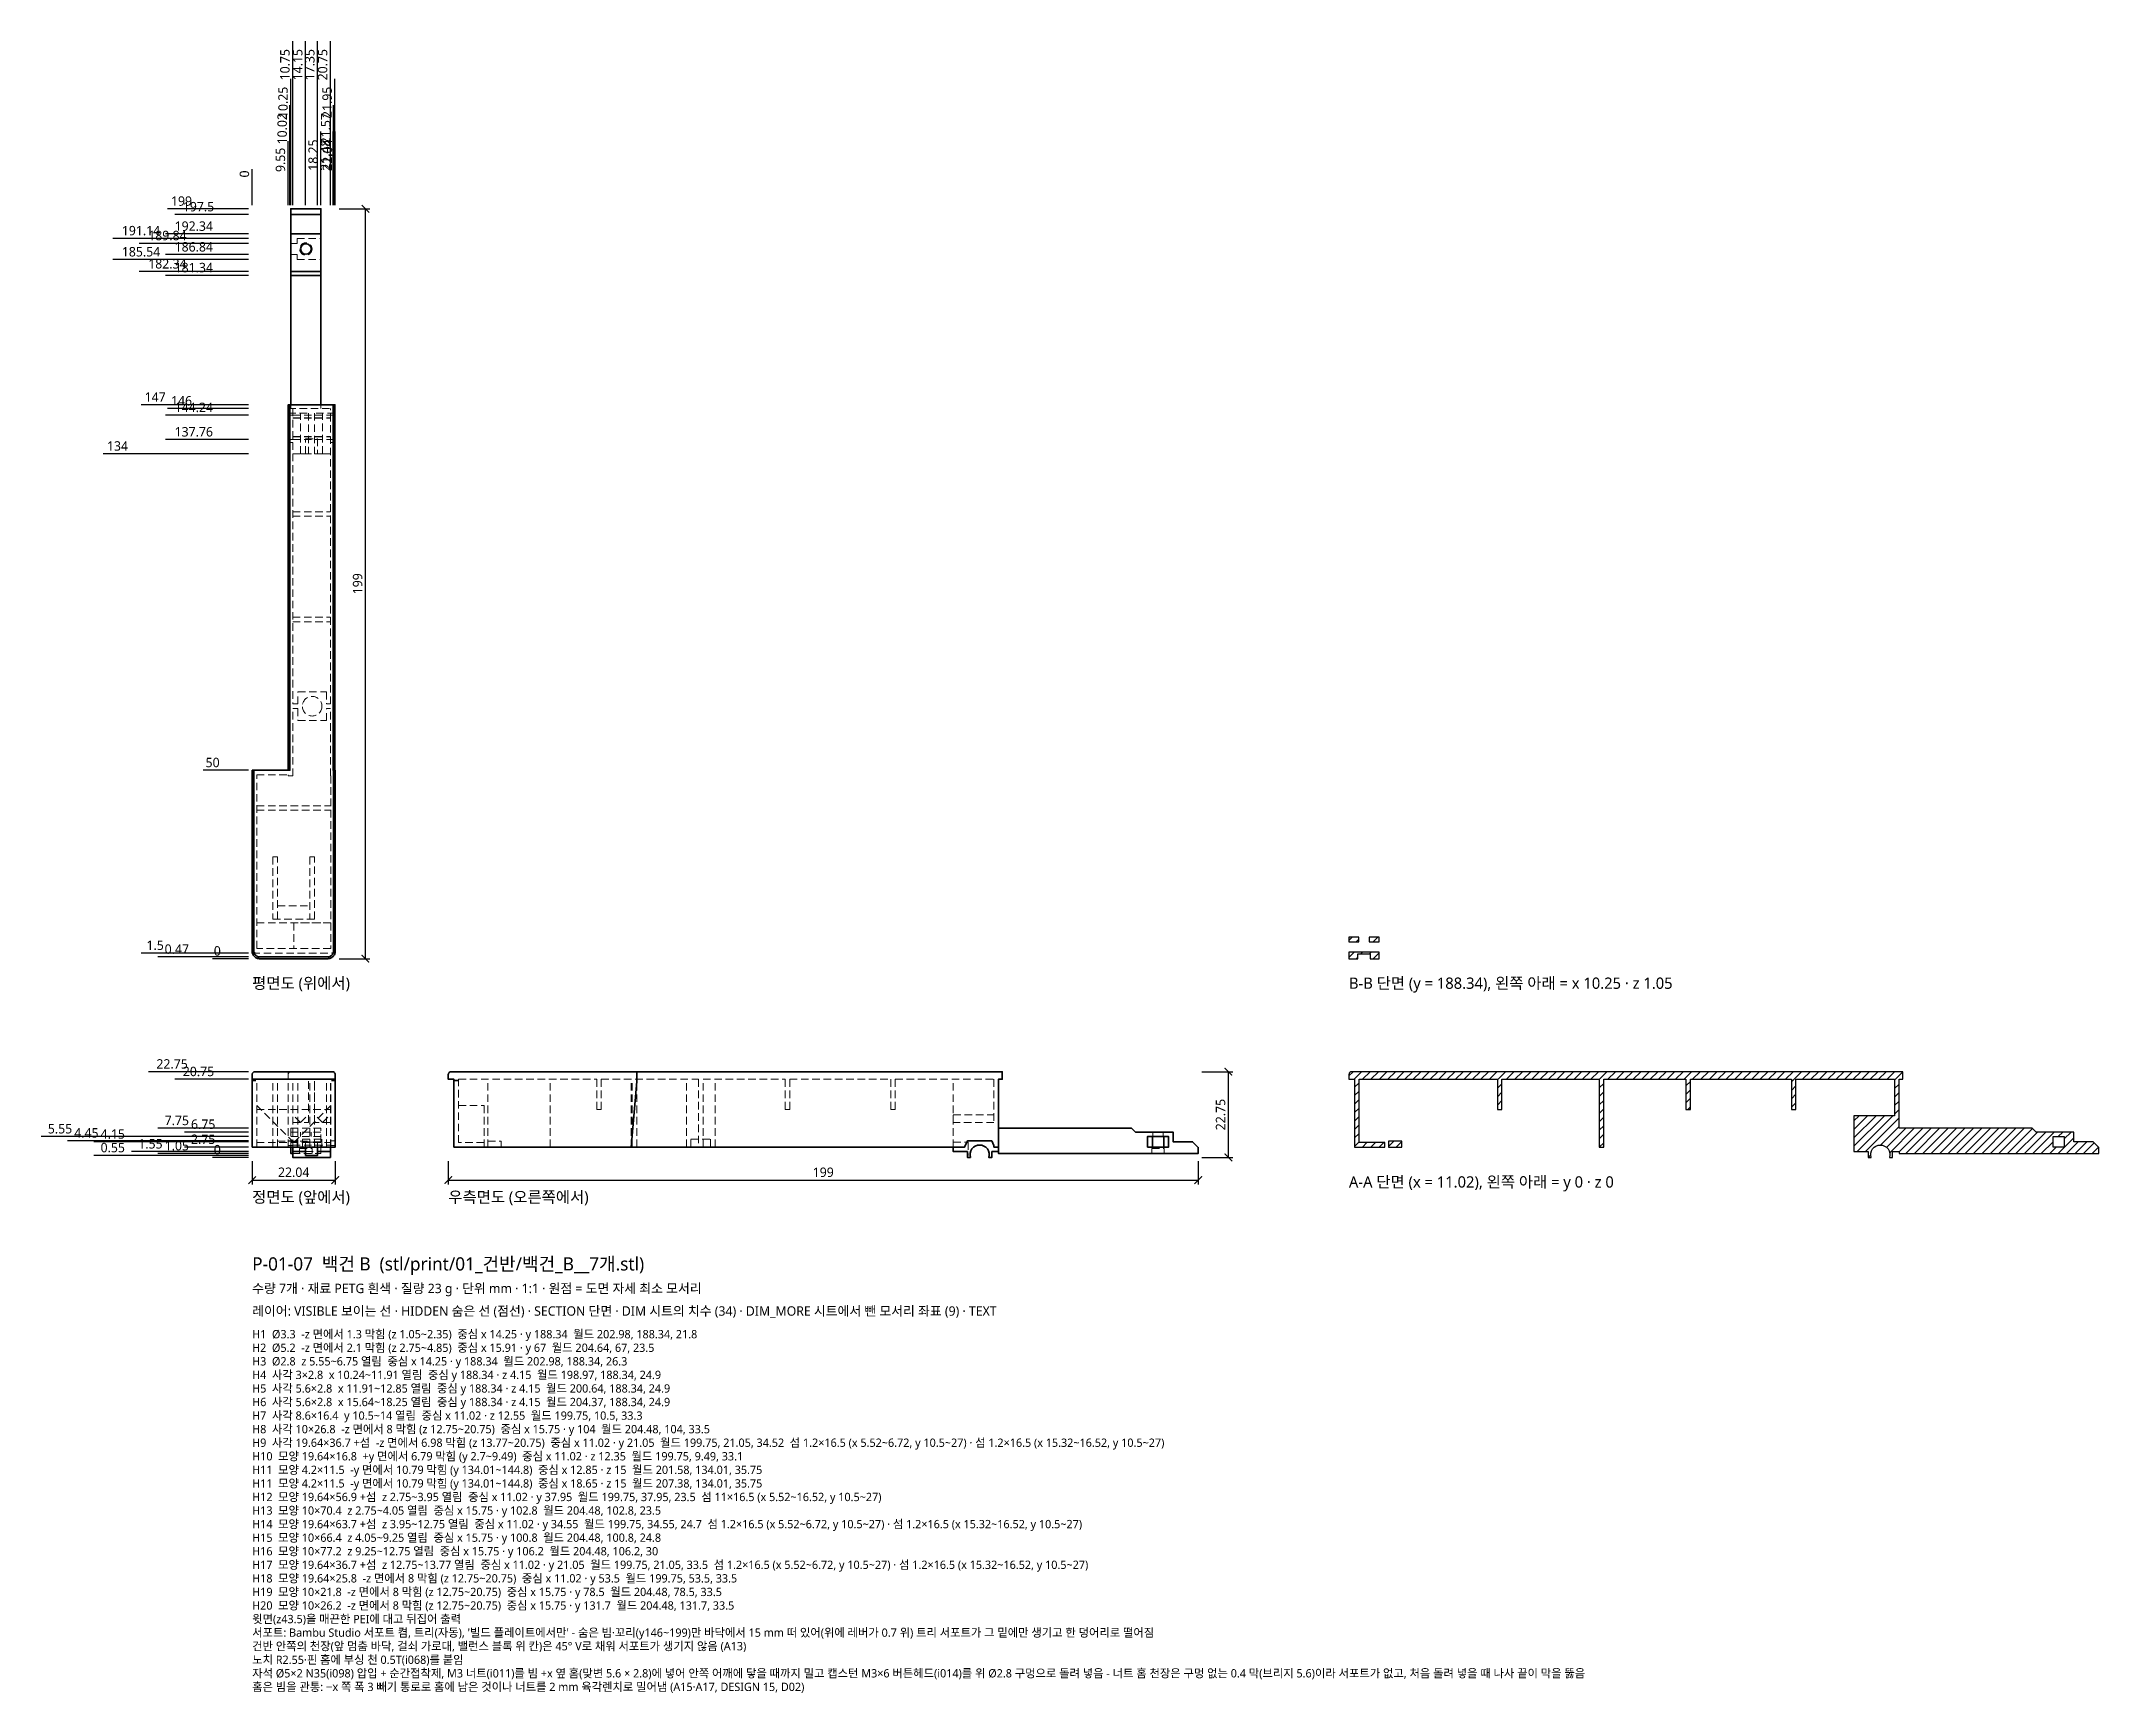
# Model space of a CAD drawing. Header units: millimetres. Extents: x -56 to 490, y -142 to 296.
import ezdxf

# ---------------------------------------------------------------- set-up
doc = ezdxf.new("R2010")
doc.units = ezdxf.units.MM
doc.linetypes.add('HIDDEN', pattern=[3, 2, -1])
for name, color, linetype, lineweight in [('DIM', 4, 'CONTINUOUS', 13), ('DIM_MORE', 3, 'CONTINUOUS', 13), ('HIDDEN', 8, 'HIDDEN', 18), ('SECTION', 5, 'CONTINUOUS', 25), ('TEXT', 7, 'CONTINUOUS', 18), ('VISIBLE', 7, 'CONTINUOUS', 35)]:
    doc.layers.add(name, color=color, linetype=linetype, lineweight=lineweight)
doc.styles.add('KR', font='malgun.ttf')
doc.dimstyles.new('TOCCATA', dxfattribs={"dimtxt": 2.5, "dimasz": 2, "dimexe": 1.2, "dimexo": 1, "dimgap": 0.8, "dimtad": 1, "dimdsep": 46, "dimtxsty": 'KR', "dimblk": 'ARCHTICK', "dimcen": 2.5, "dimazin": 3, "dimtfac": 0.5, "dimtmove": 2, "dimatfit": 3})

# ---------------------------------------------------------------- blocks, each defined once
blk = doc.blocks.new('_ARCHTICK')
at = {"color": 0, "linetype": 'BYBLOCK', "const_width": 0.15}
blk.add_lwpolyline([(-0.5, -0.5), (0.5, 0.5)], dxfattribs=at)

msp = doc.modelspace()

# ---------------------------------------------------------------- hatches: boundary and pattern name
at = {"layer": 'SECTION'}
h = msp.add_hatch(dxfattribs=at)
h.set_pattern_fill('ANSI31', scale=0.5)
h.paths.add_polyline_path([(293.64, 58.45), (291.04, 58.45), (291.04, 57.25), (293.64, 57.25)])
h.paths.add_polyline_path([(299.04, 58.45), (296.44, 58.45), (296.44, 57.25), (299.04, 57.25)])
h.paths.add_polyline_path([(293.39, 54.05), (296.69, 54.05), (296.69, 52.75), (299.04, 52.75), (299.04, 54.45), (291.04, 54.45), (291.04, 52.75), (293.39, 52.75)])
h = msp.add_hatch(dxfattribs=at)
h.set_pattern_fill('ANSI31', scale=0.5)
h.paths.add_polyline_path([(477.88, 5.55), (480.88, 5.55), (480.88, 2.75), (477.88, 2.75)])
h.paths.add_polyline_path([(429.5, 0.58), (429.53, 1.18), (429.69, 1.75), (429.99, 2.26), (430.4, 2.7), (430.89, 3.03), (431.45, 3.23), (432.04, 3.3), (432.63, 3.23), (433.19, 3.03), (433.68, 2.7), (434.09, 2.26), (434.39, 1.75), (434.55, 1.18), (434.58, 0.58), (434.48, 0), (435.28, 0), (435.28, 1.55), (437.04, 1.55), (437.04, 1.05), (490.04, 1.05), (490.04, 2.65), (488.54, 4.15), (483.38, 4.15), (483.38, 6.75), (473.38, 6.75), (472.38, 7.75), (437.04, 7.75), (437.04, 20.75), (438.04, 20.75), (438.04, 22.75), (291.506, 22.75), (291.272, 22.517), (291.203, 22.438), (291.145, 22.351), (291.099, 22.257), (291.065, 22.158), (291.045, 22.055), (291.04, 21.982), (291.04, 20.75), (292.54, 20.75), (292.54, 2.75), (300.54, 2.75), (300.54, 3.95), (293.74, 3.95), (293.74, 20.75), (330.44, 20.75), (330.44, 12.75), (331.64, 12.75), (331.64, 20.75), (357.44, 20.75), (357.44, 2.75), (358.64, 2.75), (358.64, 20.75), (380.44, 20.75), (380.44, 12.75), (381.64, 12.75), (381.64, 20.75), (408.44, 20.75), (408.44, 12.75), (409.64, 12.75), (409.64, 20.75), (435.84, 20.75), (435.84, 11.08), (425.05, 11.08), (425.05, 9.25), (425.04, 9.25), (425.04, 1.55), (428.8, 1.55), (428.8, 0), (429.6, 0)])
h.paths.add_polyline_path([(305.04, 4.35), (301.54, 4.35), (301.54, 2.75), (305.04, 2.75)])

# ---------------------------------------------------------------- linework, layer by layer
at = {"layer": 'HIDDEN'}
for points in [[(10.245, 242.59), (11.915, 242.59), (11.915, 243.89), (18.245, 243.89)], [(10.245, 239.59), (11.915, 239.59), (11.915, 238.29), (18.245, 238.29)], [(9.551, 198.75), (21.95, 198.75)], [(9.551, 197.55), (14.951, 197.55), (14.951, 186.75)], [(9.551, 196.95), (10.751, 196.95)], [(10.245, 198.75), (10.245, 199.746)], [(10.751, 198.75), (10.751, 120.35), (12.111, 120.35), (12.111, 123.55), (19.711, 123.55), (19.711, 120.35), (20.75, 120.35)], [(10.751, 186.76), (12.841, 186.76), (12.841, 197.55)], [(10.751, 196.99), (20.75, 196.99)], [(14.951, 186.76), (12.861, 186.76), (12.861, 197.55)], [(21.95, 197.55), (16.551, 197.55), (16.551, 186.75)], [(16.551, 186.76), (18.641, 186.76), (18.641, 197.55)], [(18.245, 198.75), (18.245, 199.746)], [(20.75, 186.76), (18.66, 186.76), (18.66, 197.55)], [(20.75, 120.35), (20.75, 198.75)], [(20.75, 196.95), (21.95, 196.95)], [(10.751, 196.29), (20.75, 196.29)], [(10.751, 196.19), (20.75, 196.19)], [(10.751, 191.31), (20.75, 191.31)], [(10.751, 191.21), (20.75, 191.21)], [(9.551, 190.55), (10.751, 190.55)], [(9.551, 189.75), (10.751, 189.75)], [(10.751, 190.51), (20.75, 190.51)], [(10.751, 186.75), (20.75, 186.75)], [(14.151, 186.75), (14.151, 190.75), (17.351, 190.75), (17.351, 186.75)], [(20.75, 190.55), (21.95, 190.55)], [(20.75, 189.75), (21.95, 189.75)], [(10.751, 171.35), (20.75, 171.35)], [(10.751, 170.15), (20.75, 170.15)], [(10.751, 143.35), (20.75, 143.35)], [(10.751, 142.15), (20.75, 142.15)], [(13.363, 120.268), (13.386, 120.35)], [(20.75, 101.25), (20.84, 101.25), (20.84, 55.45), (1.2, 55.45), (1.2, 101.55), (9.551, 101.55), (9.551, 101.25), (10.751, 101.25), (10.751, 119.15), (12.111, 119.15), (12.111, 115.95), (19.711, 115.95), (19.711, 119.15), (20.75, 119.15)], [(20.75, 101.25), (20.75, 119.15)], [(21.95, 101.25), (22.04, 101.25)], [(1.2, 93.35), (20.84, 93.35)], [(1.2, 92.15), (20.84, 92.15)], [(6.72, 63.25), (6.72, 79.75), (5.52, 79.75), (5.52, 63.25), (16.52, 63.25), (16.52, 79.75), (15.32, 79.75), (15.32, 63.25)], [(6.72, 66.75), (15.32, 66.75)], [(1.2, 62.25), (20.84, 62.25)], [(1.2, 62.24), (11.01, 62.24), (11.01, 55.45)], [(20.84, 62.24), (11.03, 62.24), (11.03, 55.45)], [(0.064, 54.25), (21.976, 54.25)], [(9.551, 2.75), (9.551, 22.75)], [(9.551, 21.966), (9.557, 22.055), (9.577, 22.158), (9.611, 22.257), (9.657, 22.351), (9.715, 22.438), (9.784, 22.517), (10.018, 22.75)], [(21.483, 22.75), (21.717, 22.517), (21.786, 22.438), (21.844, 22.351), (21.89, 22.257), (21.924, 22.158), (21.944, 22.055), (21.95, 21.966)], [(21.95, 2.75), (21.95, 22.318)], [(1.2, 2.75), (1.2, 20.75)], [(5.52, 2.75), (5.52, 20.75)], [(6.72, 2.75), (6.72, 20.75)], [(10.751, 2.749), (10.751, 20.75)], [(10.751, 9.25), (14.951, 9.25), (14.951, 20.75)], [(12.111, 2.75), (12.111, 20.75)], [(15.32, 2.75), (15.32, 20.75)], [(16.52, 2.75), (16.52, 20.75)], [(20.75, 9.25), (16.551, 9.25), (16.551, 20.75)], [(19.711, 2.75), (19.711, 20.75)], [(20.75, 2.749), (20.75, 20.75)], [(20.84, 2.75), (20.84, 20.75)], [(61.54, 2.75), (61.54, 3.95), (54.74, 3.95), (54.74, 20.75), (91.44, 20.75), (91.44, 12.75), (92.64, 12.75), (92.64, 20.75), (118.44, 20.75), (118.44, 2.75)], [(62.54, 2.75), (62.54, 20.75)], [(79.04, 2.75), (79.04, 20.75)], [(100.54, 2.75), (100.54, 20.75)], [(100.84, 2.75), (100.84, 20.75)], [(102.04, 2.75), (102.04, 20.15)], [(115.24, 2.75), (115.24, 20.75)], [(119.64, 2.75), (119.64, 20.75), (141.44, 20.75), (141.44, 12.75), (142.64, 12.75), (142.64, 20.75), (169.44, 20.75), (169.44, 12.75), (170.64, 12.75), (170.64, 20.75), (196.84, 20.75), (196.84, 9.25), (186.04, 9.25)], [(122.84, 2.75), (122.84, 20.75)], [(186.04, 2.75), (186.04, 20.75)], [(11.01, 3.95), (1.2, 13.77)], [(1.2, 12.75), (20.84, 12.75)], [(12.841, 9.25), (10.751, 11.35)], [(11.03, 3.95), (20.84, 13.77)], [(12.861, 9.25), (14.951, 11.35)], [(18.641, 9.25), (16.551, 11.349)], [(18.66, 9.25), (20.75, 11.349)], [(54.74, 13.77), (61.53, 13.77), (61.53, 3.95)], [(186.05, 9.25), (186.05, 11.35), (196.84, 11.35)], [(10.746, 1.05), (18.245, 1.05), (18.245, 7.75), (10.245, 7.75), (10.245, 2.75)], [(10.245, 6.75), (18.245, 6.75)], [(10.245, 5.55), (18.245, 5.55)], [(11.915, 2.75), (11.915, 5.55)], [(12.845, 5.55), (12.845, 6.75)], [(15.645, 5.55), (15.645, 6.75)], [(238.99, 5.55), (238.99, 6.75)], [(241.77, 5.55), (241.77, 6.75)], [(1.2, 3.95), (20.84, 3.95)], [(6.72, 4.35), (15.32, 4.35)], [(9.551, 4.45), (10.751, 4.45)], [(9.551, 3.175), (10.751, 3.175)], [(10.245, 4.15), (18.245, 4.15)], [(10.245, 2.65), (18.245, 2.65)], [(10.751, 3.3), (20.75, 3.3)], [(12.595, 1.05), (12.595, 2.35), (15.895, 2.35), (15.895, 1.05)], [(13.317, 2.75), (13.317, 4.85), (18.511, 4.85), (18.511, 2.75)], [(14.151, 2.745), (14.151, 4.05), (17.351, 4.05), (17.351, 2.745)], [(14.151, 1.55), (17.351, 1.55)], [(20.75, 4.45), (21.95, 4.45)], [(20.75, 3.175), (21.95, 3.175)], [(62.54, 4.35), (66.04, 4.35), (66.04, 2.75)], [(116.441, 2.75), (116.441, 4.85), (121.639, 4.85), (121.639, 2.75)], [(186.04, 4.05), (190.04, 4.05), (190.04, 0.55), (189.8, 0.55)], [(238.739, 1.05), (238.739, 2.35), (242.021, 2.35), (242.021, 1.05)]]:
    msp.add_lwpolyline(points, dxfattribs=at)
for centre, radius in [((14.245, 241.09), 1.65), ((15.911, 119.75), 2.6)]:
    msp.add_circle(centre, radius, dxfattribs=at)
for centre, start, end in [((1, 55.25), -174.37504, -90.00002), ((21.04, 55.25), -90.00009, -5.6249)]:
    msp.add_arc(centre, 1, start, end, dxfattribs=at)
at = {"layer": 'SECTION'}
for points in [[(293.64, 58.45), (291.04, 58.45), (291.04, 57.25), (293.64, 57.25)], [(299.04, 58.45), (296.44, 58.45), (296.44, 57.25), (299.04, 57.25)], [(293.39, 54.05), (296.69, 54.05), (296.69, 52.75), (299.04, 52.75), (299.04, 54.45), (291.04, 54.45), (291.04, 52.75), (293.39, 52.75)], [(429.5, 0.58), (429.53, 1.18), (429.69, 1.75), (429.99, 2.26), (430.4, 2.7), (430.89, 3.03), (431.45, 3.23), (432.04, 3.3), (432.63, 3.23), (433.19, 3.03), (433.68, 2.7), (434.09, 2.26), (434.39, 1.75), (434.55, 1.18), (434.58, 0.58), (434.48, 0), (435.28, 0), (435.28, 1.55), (437.04, 1.55), (437.04, 1.05), (490.04, 1.05), (490.04, 2.65), (488.54, 4.15), (483.38, 4.15), (483.38, 6.75), (473.38, 6.75), (472.38, 7.75), (437.04, 7.75), (437.04, 20.75), (438.04, 20.75), (438.04, 22.75), (291.506, 22.75), (291.272, 22.517), (291.203, 22.438), (291.145, 22.351), (291.099, 22.257), (291.065, 22.158), (291.045, 22.055), (291.04, 21.982), (291.04, 20.75), (292.54, 20.75), (292.54, 2.75), (300.54, 2.75), (300.54, 3.95), (293.74, 3.95), (293.74, 20.75), (330.44, 20.75), (330.44, 12.75), (331.64, 12.75), (331.64, 20.75), (357.44, 20.75), (357.44, 2.75), (358.64, 2.75), (358.64, 20.75), (380.44, 20.75), (380.44, 12.75), (381.64, 12.75), (381.64, 20.75), (408.44, 20.75), (408.44, 12.75), (409.64, 12.75), (409.64, 20.75), (435.84, 20.75), (435.84, 11.08), (425.05, 11.08), (425.05, 9.25), (425.04, 9.25), (425.04, 1.55), (428.8, 1.55), (428.8, 0), (429.6, 0)], [(477.88, 5.55), (480.88, 5.55), (480.88, 2.75), (477.88, 2.75)], [(305.04, 4.35), (301.54, 4.35), (301.54, 2.75), (305.04, 2.75)]]:
    msp.add_lwpolyline(points, close=True, dxfattribs=at)
at = {"layer": 'VISIBLE'}
for points in [[(10.245, 199.746), (10.245, 251.75), (18.245, 251.75), (18.245, 199.746)], [(10.245, 250.25), (18.245, 250.25)], [(10.245, 245.09), (18.245, 245.09)], [(10.245, 235.09), (18.245, 235.09)], [(10.245, 234.09), (18.245, 234.09)], [(10.018, 199.75), (10.018, 102.751), (0, 102.75), (0, 54.709), (0.008, 54.554), (0.036, 54.359), (0.084, 54.169), (0.15, 53.984), (0.234, 53.806), (0.335, 53.638), (0.452, 53.48), (0.584, 53.334), (0.73, 53.202), (0.888, 53.085), (1.056, 52.984), (1.234, 52.9), (1.419, 52.834), (1.609, 52.786), (1.804, 52.758), (1.959, 52.75), (20.081, 52.75), (20.236, 52.758), (20.431, 52.786), (20.621, 52.834), (20.806, 52.9), (20.984, 52.984), (21.152, 53.085), (21.31, 53.202), (21.456, 53.334), (21.588, 53.48), (21.705, 53.638), (21.806, 53.806), (21.89, 53.984), (21.956, 54.169), (22.004, 54.359), (22.032, 54.554), (22.04, 54.709), (22.04, 102.75), (21.483, 102.751), (21.483, 199.75)], [(9.551, 102.75), (9.551, 199.75), (21.95, 199.75), (21.95, 101.25)], [(0.467, 102.75), (0.466, 54.75), (0.473, 54.6), (0.495, 54.451), (0.532, 54.305), (0.582, 54.163), (0.647, 54.027), (0.724, 53.898), (0.814, 53.777), (0.915, 53.665), (1.027, 53.564), (1.148, 53.474), (1.277, 53.397), (1.413, 53.332), (1.555, 53.282), (1.701, 53.245), (1.85, 53.223), (2, 53.216), (20.04, 53.216), (20.19, 53.223), (20.339, 53.245), (20.485, 53.282), (20.627, 53.332), (20.763, 53.397), (20.892, 53.474), (21.013, 53.564), (21.125, 53.665), (21.226, 53.777), (21.316, 53.898), (21.393, 54.027), (21.458, 54.163), (21.508, 54.305), (21.545, 54.451), (21.567, 54.6), (21.574, 54.75), (21.573, 102.75)], [(0.004, 55.164), (0, 55.25)], [(22.036, 55.164), (22.04, 55.25)], [(0, 21.982), (0, 2.75), (22.04, 2.75), (22.04, 21.982), (22.035, 22.055)], [(0, 21.966), (0.005, 22.055)], [(0.005, 22.055), (0.025, 22.158), (0.06, 22.257)], [(0.005, 22.055), (0.026, 22.158), (0.06, 22.257)], [(0.06, 22.257), (0.106, 22.351), (0.164, 22.438), (0.106, 22.351)], [(0.164, 22.438), (0.233, 22.517), (0.466, 22.75)], [(0.466, 22.75), (21.574, 22.75), (21.808, 22.517)], [(21.808, 22.517), (21.573, 22.75)], [(21.808, 22.517), (21.876, 22.438)], [(21.808, 22.517), (21.876, 22.438)], [(21.876, 22.438), (21.935, 22.351), (21.981, 22.257)], [(21.981, 22.257), (21.934, 22.351)], [(21.981, 22.257), (22.014, 22.158)], [(22.035, 22.055), (22.014, 22.158)], [(22.035, 22.055), (22.015, 22.158)], [(22.035, 22.055), (22.04, 21.966)], [(198.04, 2.75), (196.84, 2.75), (196.84, 3.175), (196.24, 4.45), (189.84, 4.45), (189.04, 2.75), (53.54, 2.75), (53.54, 20.75), (52.04, 20.75), (52.04, 21.982), (52.045, 22.055), (52.065, 22.158), (52.099, 22.257), (52.145, 22.351), (52.203, 22.438), (52.272, 22.517), (52.506, 22.75), (199.04, 22.75), (199.04, 20.75), (198.04, 20.75), (198.04, 1.05), (251.04, 1.05), (251.04, 2.65), (249.54, 4.15), (244.38, 4.15), (244.38, 6.75), (234.38, 6.75)], [(102.041, 22.75), (102.04, 20.15), (100.54, 2.75)], [(0, 20.45), (1, 20.45)], [(0.064, 20.45), (0.064, 20.75), (21.976, 20.75), (21.976, 20.45)], [(21.04, 20.45), (22.04, 20.45)], [(53.54, 20.45), (54.54, 20.45)], [(198.04, 7.75), (233.38, 7.75)], [(234.38, 6.75), (233.38, 7.75)], [(237.58, 2.75), (243.18, 2.75), (243.18, 5.55), (237.58, 5.55), (237.58, 2.75)], [(238.88, 2.75), (238.88, 5.55)], [(241.88, 2.75), (241.88, 5.55)], [(10.245, 2.75), (10.245, 1.05), (10.746, 1.05)], [(10.751, 2.75), (10.751, 0), (20.75, 0), (20.75, 2.75)], [(10.751, 1.55), (14.151, 1.55)], [(14.151, 2.747), (14.151, 0.55), (17.351, 0.55), (17.351, 2.747)], [(17.351, 1.55), (20.75, 1.55)], [(186.04, 2.75), (186.04, 1.55), (189.8, 1.55), (189.8, 0), (190.6, 0), (190.5, 0.58), (190.53, 1.18), (190.69, 1.75), (190.99, 2.26), (191.4, 2.7), (191.89, 3.03), (192.45, 3.23), (193.04, 3.3), (193.63, 3.23), (194.19, 3.03), (194.68, 2.7), (195.09, 2.26), (195.39, 1.75)], [(198.04, 1.55), (196.28, 1.55), (196.28, 0), (195.48, 0), (195.58, 0.58), (195.55, 1.18), (195.39, 1.75)]]:
    msp.add_lwpolyline(points, dxfattribs=at)
msp.add_circle((14.245, 241.09), 1.4, dxfattribs=at)

# ---------------------------------------------------------------- texts
at = {"layer": 'TEXT', "style": 'KR'}
for s, height, p in [('평면도 (위에서)', 3, (0, 44.75)), ('B-B 단면 (y = 188.34), 왼쪽 아래 = x 10.25 · z 1.05', 3, (291.04, 44.75)), ('A-A 단면 (x = 11.02), 왼쪽 아래 = y 0 · z 0', 3, (291.04, -8)), ('정면도 (앞에서)', 3, (0, -12)), ('우측면도 (오른쪽에서)', 3, (52.04, -12)), ('P-01-07  백건 B  (stl/print/01_건반/백건_B__7개.stl)', 3.5, (0, -30)), ('수량 7개 · 재료 PETG 흰색 · 질량 23 g · 단위 mm · 1:1 · 원점 = 도면 자세 최소 모서리', 2.5, (0, -36)), ('레이어: VISIBLE 보이는 선 · HIDDEN 숨은 선 (점선) · SECTION 단면 · DIM 시트의 치수 (34) · DIM_MORE 시트에서 뺀 모서리 좌표 (9) · TEXT', 2.5, (0, -42)), ('H1  Ø3.3  -z 면에서 1.3 막힘 (z 1.05~2.35)  중심 x 14.25 · y 188.34  월드 202.98, 188.34, 21.8', 2.2, (0, -48)), ('H2  Ø5.2  -z 면에서 2.1 막힘 (z 2.75~4.85)  중심 x 15.91 · y 67  월드 204.64, 67, 23.5', 2.2, (0, -51.6)), ('H3  Ø2.8  z 5.55~6.75 열림  중심 x 14.25 · y 188.34  월드 202.98, 188.34, 26.3', 2.2, (0, -55.2)), ('H4  사각 3×2.8  x 10.24~11.91 열림  중심 y 188.34 · z 4.15  월드 198.97, 188.34, 24.9', 2.2, (0, -58.8)), ('H5  사각 5.6×2.8  x 11.91~12.85 열림  중심 y 188.34 · z 4.15  월드 200.64, 188.34, 24.9', 2.2, (0, -62.4)), ('H6  사각 5.6×2.8  x 15.64~18.25 열림  중심 y 188.34 · z 4.15  월드 204.37, 188.34, 24.9', 2.2, (0, -66)), ('H7  사각 8.6×16.4  y 10.5~14 열림  중심 x 11.02 · z 12.55  월드 199.75, 10.5, 33.3', 2.2, (0, -69.6)), ('H8  사각 10×26.8  -z 면에서 8 막힘 (z 12.75~20.75)  중심 x 15.75 · y 104  월드 204.48, 104, 33.5', 2.2, (0, -73.2)), ('H9  사각 19.64×36.7 +섬  -z 면에서 6.98 막힘 (z 13.77~20.75)  중심 x 11.02 · y 21.05  월드 199.75, 21.05, 34.52  섬 1.2×16.5 (x 5.52~6.72, y 10.5~27) · 섬 1.2×16.5 (x 15.32~16.52, y 10.5~27)', 2.2, (0, -76.8)), ('H10  모양 19.64×16.8  +y 면에서 6.79 막힘 (y 2.7~9.49)  중심 x 11.02 · z 12.35  월드 199.75, 9.49, 33.1', 2.2, (0, -80.4)), ('H11  모양 4.2×11.5  -y 면에서 10.79 막힘 (y 134.01~144.8)  중심 x 12.85 · z 15  월드 201.58, 134.01, 35.75', 2.2, (0, -84)), ('H11  모양 4.2×11.5  -y 면에서 10.79 막힘 (y 134.01~144.8)  중심 x 18.65 · z 15  월드 207.38, 134.01, 35.75', 2.2, (0, -87.6)), ('H12  모양 19.64×56.9 +섬  z 2.75~3.95 열림  중심 x 11.02 · y 37.95  월드 199.75, 37.95, 23.5  섬 11×16.5 (x 5.52~16.52, y 10.5~27)', 2.2, (0, -91.2)), ('H13  모양 10×70.4  z 2.75~4.05 열림  중심 x 15.75 · y 102.8  월드 204.48, 102.8, 23.5', 2.2, (0, -94.8)), ('H14  모양 19.64×63.7 +섬  z 3.95~12.75 열림  중심 x 11.02 · y 34.55  월드 199.75, 34.55, 24.7  섬 1.2×16.5 (x 5.52~6.72, y 10.5~27) · 섬 1.2×16.5 (x 15.32~16.52, y 10.5~27)', 2.2, (0, -98.4)), ('H15  모양 10×66.4  z 4.05~9.25 열림  중심 x 15.75 · y 100.8  월드 204.48, 100.8, 24.8', 2.2, (0, -102)), ('H16  모양 10×77.2  z 9.25~12.75 열림  중심 x 15.75 · y 106.2  월드 204.48, 106.2, 30', 2.2, (0, -105.6)), ('H17  모양 19.64×36.7 +섬  z 12.75~13.77 열림  중심 x 11.02 · y 21.05  월드 199.75, 21.05, 33.5  섬 1.2×16.5 (x 5.52~6.72, y 10.5~27) · 섬 1.2×16.5 (x 15.32~16.52, y 10.5~27)', 2.2, (0, -109.2)), ('H18  모양 19.64×25.8  -z 면에서 8 막힘 (z 12.75~20.75)  중심 x 11.02 · y 53.5  월드 199.75, 53.5, 33.5', 2.2, (0, -112.8)), ('H19  모양 10×21.8  -z 면에서 8 막힘 (z 12.75~20.75)  중심 x 15.75 · y 78.5  월드 204.48, 78.5, 33.5', 2.2, (0, -116.4)), ('H20  모양 10×26.2  -z 면에서 8 막힘 (z 12.75~20.75)  중심 x 15.75 · y 131.7  월드 204.48, 131.7, 33.5', 2.2, (0, -120)), ("서포트: Bambu Studio 서포트 켬, 트리(자동), '빌드 플레이트에서만' - 숨은 빔·꼬리(y146~199)만 바닥에서 15 mm 떠 있어(위에 레버가 0.7 위) 트리 서포트가 그 밑에만 생기고 한 덩어리로 떨어짐", 2.2, (0, -127.2)), ('윗면(z43.5)을 매끈한 PEI에 대고 뒤집어 출력', 2.2, (0, -123.6)), ('건반 안쪽의 천장(앞 멈춤 바닥, 걸쇠 가로대, 밸런스 블록 위 칸)은 45° V로 채워 서포트가 생기지 않음 (A13)', 2.2, (0, -130.8)), ('자석 Ø5×2 N35(i098) 압입 + 순간접착제, M3 너트(i011)를 빔 +x 옆 홈(맞변 5.6 × 2.8)에 넣어 안쪽 어깨에 닿을 때까지 밀고 캡스턴 M3×6 버튼헤드(i014)를 위 Ø2.8 구멍으로 돌려 넣음 - 너트 홈 천장은 구멍 없는 0.4 막(브리지 5.6)이라 서포트가 없고, 처음 돌려 넣을 때 나사 끝이 막을 뚫음', 2.2, (0, -138)), ('노치 R2.55·핀 홈에 부싱 천 0.5T(i068)를 붙임', 2.2, (0, -134.4)), ('홈은 빔을 관통: −x 쪽 폭 3 빼기 통로로 홈에 남은 것이나 너트를 2 mm 육각렌치로 밀어냄 (A15·A17, DESIGN 15, D02)', 2.2, (0, -141.6))]:
    msp.add_text(s, height=height, dxfattribs=at).set_placement(p)

# ---------------------------------------------------------------- dimensions: what is measured, and where the dimension line sits
at = {"layer": 'DIM'}
for feature_location, offset, dtype, origin in [((10.25, 251.75), (0, 22), 1, (0, 52.75)), ((21.95, 251.75), (0, 22), 1, (0, 52.75)), ((10.02, 251.75), (0, 15), 1, (0, 52.75)), ((21.57, 251.75), (0, 15), 1, (0, 52.75)), ((18.25, 251.75), (0, 8), 1, (0, 52.75)), ((21.48, 251.75), (0, 8), 1, (0, 52.75)), ((22.04, 251.75), (0, 8), 1, (0, 52.75)), ((9.55, 251.75), (0, 8), 1, (0, 52.75)), ((0, 251.75), (0, 8), 1, (0, 52.75)), ((0, 251.75), (-15, 0), 0, (0, 52.75)), ((0, 250.25), (-8, 0), 0, (0, 52.75)), ((0, 243.89), (-22, 0), 0, (0, 52.75)), ((0, 242.59), (-15, 0), 0, (0, 52.75)), ((0, 245.09), (-8, 0), 0, (0, 52.75)), ((0, 238.29), (-22, 0), 0, (0, 52.75)), ((0, 239.59), (-8, 0), 0, (0, 52.75)), ((0, 235.09), (-15, 0), 0, (0, 52.75)), ((0, 234.09), (-8, 0), 0, (0, 52.75)), ((0, 199.75), (-22, 0), 0, (0, 52.75)), ((0, 198.75), (-15, 0), 0, (0, 52.75)), ((0, 196.99), (-8, 0), 0, (0, 52.75)), ((0, 190.51), (-8, 0), 0, (0, 52.75)), ((0, 102.75), (-8, 0), 0, (0, 52.75)), ((0, 54.25), (-22, 0), 0, (0, 52.75)), ((0, 53.22), (-15, 0), 0, (0, 52.75)), ((0, 52.75), (-8, 0), 0, (0, 52.75)), ((0, 22.75), (-15, 0), 0, (0, 0)), ((0, 20.75), (-8, 0), 0, (0, 0)), ((0, 7.75), (-15, 0), 0, (0, 0)), ((0, 6.75), (-8, 0), 0, (0, 0)), ((0, 2.75), (-8, 0), 0, (0, 0)), ((0, 1.55), (-22, 0), 0, (0, 0)), ((0, 1.05), (-15, 0), 0, (0, 0)), ((0, 0), (-8, 0), 0, (0, 0))]:
    msp.add_ordinate_dim(feature_location=feature_location, offset=offset, dtype=dtype, origin=origin, dimstyle='TOCCATA', dxfattribs=at).render()
for base, p1, p2 in [((30.04, 52.75), (22.04, 52.75), (22.04, 251.75)), ((259.04, 0), (251.04, 0), (251.04, 22.75))]:
    msp.add_linear_dim(base=base, p1=p1, p2=p2, angle=90, dimstyle='TOCCATA', dxfattribs=at).render()
for base, p1, p2 in [((0, -6), (0, 0), (22.04, 0)), ((52.04, -6), (52.04, 0), (251.04, 0))]:
    msp.add_linear_dim(base=base, p1=p1, p2=p2, dimstyle='TOCCATA', dxfattribs=at).render()
at = {"layer": 'DIM_MORE'}
for feature_location, offset, dtype, origin in [((10.75, 251.75), (0, 32), 1, (0, 52.75)), ((14.15, 251.75), (0, 32), 1, (0, 52.75)), ((17.35, 251.75), (0, 32), 1, (0, 52.75)), ((20.75, 251.75), (0, 32), 1, (0, 52.75)), ((0, 186.75), (-32, 0), 0, (0, 52.75)), ((0, 5.55), (-46, 0), 0, (0, 0)), ((0, 4.45), (-39, 0), 0, (0, 0)), ((0, 4.15), (-32, 0), 0, (0, 0)), ((0, 0.55), (-32, 0), 0, (0, 0))]:
    msp.add_ordinate_dim(feature_location=feature_location, offset=offset, dtype=dtype, origin=origin, dimstyle='TOCCATA', dxfattribs=at).render()

doc.saveas('drawing.dxf')
